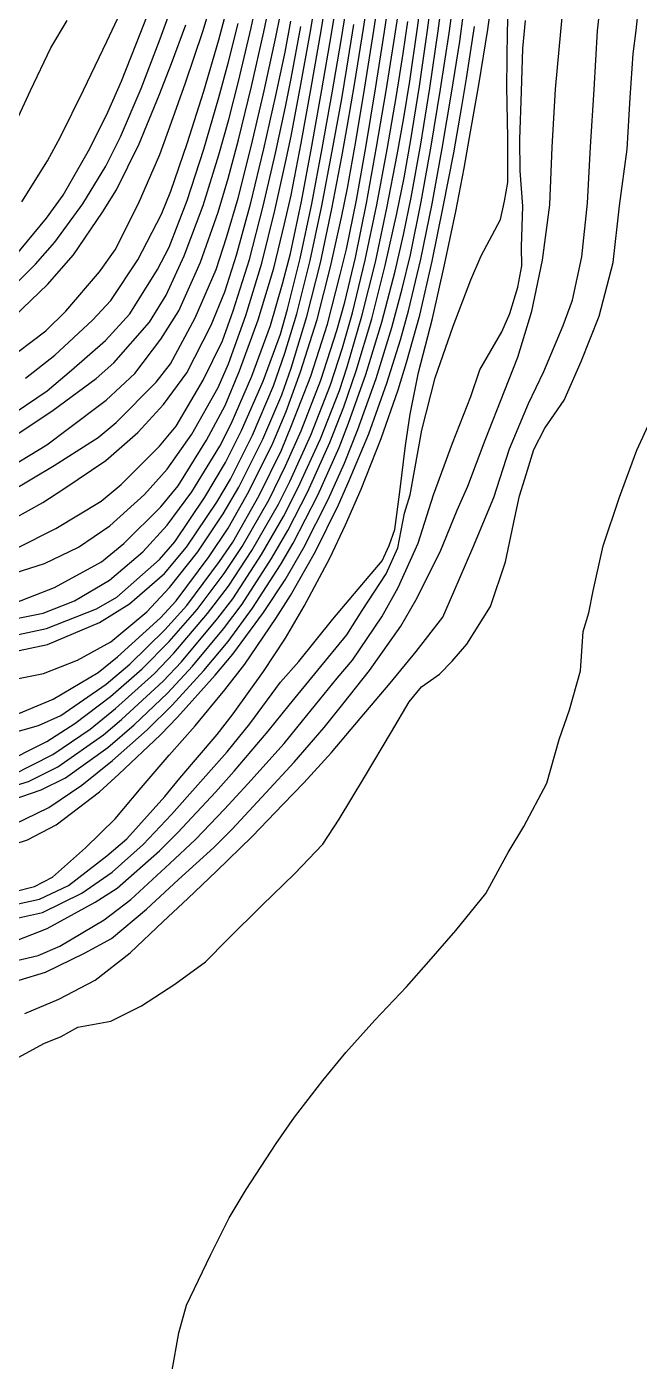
# Model space of a CAD drawing. Header units: feet. Extents: x 333642 to 335017, y 470420 to 471851.
# Drawn here: x 333825 to 333877.7, y 471268.1 to 471382.9 of the extents above; entities that cross this region are included whole.
import ezdxf

# ---------------------------------------------------------------- set-up
doc = ezdxf.new("R2010")
doc.units = ezdxf.units.FT
doc.header["$MEASUREMENT"] = 0
doc.layers.add('Contour', color=7, linetype='CONTINUOUS', true_color=0xffffff)

msp = doc.modelspace()

# ---------------------------------------------------------------- linework, layer by layer
at = {"layer": 'Contour', "color": 18, "linetype": 'Continuous', "true_color": 0x000000}
for points, elevation in [([(333821.653555, 471316.908891), (333825.170155, 471317.961322), (333827.69946, 471319.215361), (333831.619808, 471321.960812), (333833.185476, 471323.299813), (333836.75442, 471326.589084), (333838.341901, 471328.253452), (333841.466777, 471331.998051), (333842.761322, 471333.66426), (333845.225919, 471337.48672), (333847.093693, 471340.733302), (333848.368012, 471343.240511), (333850.277108, 471347.43188), (333851.908352, 471351.593769), (333852.575113, 471353.625861), (333853.851271, 471357.984409), (333854.997549, 471362.611096), (333855.988426, 471367.265858), (333856.881984, 471371.836643), (333857.441669, 471375.021162), (333857.951988, 471378.183531), (333858.617216, 471382.761013), (333859.2573, 471387.568852)], -7), ([(333821.829741, 471315.725868), (333826.261158, 471317.242832), (333828.368125, 471318.267932), (333832.007195, 471320.886781), (333834.270636, 471322.840003), (333837.120505, 471325.566649), (333839.290919, 471327.88477), (333841.949096, 471331.075405), (333843.5479, 471333.196799), (333846.077817, 471337.132313), (333847.46597, 471339.534958), (333849.189174, 471342.901695), (333851.088958, 471347.099944), (333852.28467, 471350.174748), (333853.349276, 471353.258775), (333854.69523, 471357.758615), (333855.856786, 471362.329785), (333856.856079, 471366.812897), (333857.467043, 471369.870297), (333858.047685, 471373.15001), (333858.79697, 471377.750541), (333859.491317, 471382.56091), (333860.147374, 471387.513266)], -6.5), ([(333822.11829, 471335.30525), (333826.552051, 471336.709642), (333829.487186, 471338.113154), (333832.188644, 471339.932295), (333835.154747, 471342.629737), (333837.1104, 471344.828686), (333839.214662, 471347.83085), (333841.492141, 471351.847976), (333842.378876, 471353.868886), (333843.874756, 471358.026125), (333845.251935, 471362.538746), (333846.351431, 471367.061829), (333847.285748, 471371.177212), (333847.760083, 471373.464503), (333848.601154, 471377.890111), (333849.448666, 471382.63493), (333850.251326, 471387.514078)], -12), ([(333822.137976, 471326.384741), (333826.465493, 471327.251618), (333829.387469, 471328.397106), (333832.270555, 471329.983583), (333835.346427, 471332.561096), (333837.317151, 471334.634551), (333839.744714, 471337.704607), (333841.926649, 471340.973478), (333843.277334, 471343.279314), (333845.330837, 471347.400936), (333846.965734, 471351.22285), (333847.759301, 471353.51135), (333849.112234, 471357.946378), (333850.278267, 471362.569701), (333851.255822, 471367.203328), (333852.127867, 471371.687213), (333852.611752, 471374.39164), (333853.236643, 471378.06114), (333853.986531, 471382.714066), (333854.720111, 471387.544161)], -9.5), ([(333822.224166, 471305.785588), (333826.393469, 471306.707202), (333829.765322, 471308.351932), (333832.374705, 471310.1668), (333835.044339, 471312.532968), (333837.483411, 471315.124739), (333839.730621, 471317.661659), (333842.250691, 471320.524891), (333844.20075, 471322.91933), (333846.845981, 471326.494825), (333848.408046, 471328.280519), (333851.345459, 471331.907739), (333853.518045, 471334.487793), (333855.581819, 471336.944496), (333856.200303, 471338.251848), (333856.670574, 471339.62483), (333857.113441, 471342.865953), (333857.584075, 471346.840364), (333858.000437, 471349.549996), (333858.719026, 471353.14309), (333859.920417, 471357.768721), (333860.951251, 471362.389757), (333861.903848, 471366.964197), (333862.620448, 471370.709848), (333863.085001, 471373.329164), (333863.907539, 471377.861034), (333864.66118, 471382.625925), (333865.328663, 471387.523883)], -4), ([(333822.847494, 471303.779403), (333826.798621, 471305.317059), (333830.919671, 471307.582606), (333832.801252, 471308.792571), (333836.440089, 471311.991307), (333838.028109, 471313.584048), (333841.250402, 471317.055053), (333842.864011, 471318.853035), (333845.7856, 471322.298199), (333847.586246, 471324.532643), (333850.056387, 471327.537073), (333852.536805, 471330.571767), (333853.851417, 471332.671499), (333855.923953, 471335.825161), (333856.921321, 471338.04879), (333857.497848, 471341.044503), (333857.979312, 471342.604898), (333858.361346, 471344.660926), (333858.984776, 471348.184355), (333860.134618, 471352.669147), (333861.685766, 471357.100787), (333863.212587, 471361.092945), (333864.101959, 471363.158264), (333865.748041, 471366.299237), (333866.106822, 471367.858481), (333866.377334, 471369.471055), (333866.390034, 471373.307143), (333866.306996, 471377.691227), (333866.364134, 471382.522263), (333866.572253, 471387.430862)], -3.5), ([(333822.978769, 471313.804691), (333826.918608, 471315.732488), (333829.767902, 471317.65739), (333832.404651, 471319.753934), (333835.398698, 471322.400321), (333837.528418, 471324.524038), (333840.257658, 471327.519161), (333842.337216, 471330.008743), (333844.446966, 471332.862474), (333846.835702, 471336.588855), (333847.931312, 471338.466738), (333850.041589, 471342.575224), (333851.874947, 471346.672989), (333852.67908, 471348.778702), (333854.177154, 471352.952549), (333855.555181, 471357.452477), (333856.691711, 471361.851833), (333857.428162, 471364.954345), (333858.081054, 471368.170351), (333858.898602, 471372.754482), (333859.682415, 471377.567598), (333860.401689, 471382.512269), (333861.055253, 471387.48502)], -6), ([(333823.660722, 471323.509075), (333827.297051, 471325.050039), (333831.166658, 471327.335717), (333832.842164, 471328.6822), (333836.520389, 471332.01974), (333837.875969, 471333.497877), (333840.714503, 471337.303351), (333842.350918, 471339.731274), (333844.128031, 471342.909231), (333846.188628, 471347.039873), (333847.338681, 471349.789233), (333848.570628, 471353.187992), (333849.988779, 471357.687028), (333851.150186, 471362.22533), (333852.115405, 471366.592869), (333852.606868, 471368.973356), (333853.31483, 471372.980205), (333854.106847, 471377.672613), (333854.868378, 471382.528833), (333855.608611, 471387.503506)], -9), ([(333823.750991, 471347.508312), (333827.302177, 471349.886996), (333831.011987, 471352.599914), (333832.532387, 471353.952407), (333835.584588, 471357.46924), (333837.018123, 471359.772089), (333838.556778, 471363.153263), (333840.211571, 471367.4775), (333841.546841, 471371.844627), (333842.397836, 471374.875587), (333843.22994, 471378.153829), (333844.313716, 471382.763282), (333845.330981, 471387.502261)], -14.5), ([(333824.037015, 471333.329994), (333827.411847, 471334.628033), (333831.448161, 471336.859389), (333833.368657, 471338.412808), (333836.564374, 471341.57807), (333838.060267, 471343.397952), (333840.485257, 471347.314102), (333842.0758, 471350.295677), (333843.320635, 471353.282979), (333844.939295, 471357.660324), (333846.261227, 471362.111403), (333847.198897, 471365.909692), (333847.76829, 471368.389675), (333848.629915, 471372.841295), (333849.489502, 471377.605234), (333850.332773, 471382.495382), (333851.12732, 471387.334007)], -11.5), ([(333824.869201, 471298.013235), (333827.795582, 471299.231658), (333830.907574, 471300.879803), (333833.908941, 471303.227093), (333836.766557, 471305.919773), (333838.87842, 471307.905624), (333841.341557, 471310.242775), (333844.422325, 471313.233942), (333847.087739, 471316.013026), (333848.848444, 471317.856685), (333851.227502, 471320.448553), (333853.682112, 471323.386474), (333856.283179, 471326.429731), (333858.513265, 471329.132479), (333860.789355, 471332.102934), (333861.751655, 471334.280778), (333863.374874, 471338.054801), (333865.17897, 471342.376149), (333866.530894, 471346.574669), (333868.172373, 471350.462589), (333869.491683, 471353.218239), (333871.155113, 471357.184093), (333871.93409, 471359.349376), (333872.735933, 471363.086089), (333873.225165, 471367.678084), (333873.4808, 471372.521214), (333873.816979, 471377.469351), (333874.10053, 471382.509584), (333874.628598, 471387.441904)], -2), ([(333821.63844, 471311.82997), (333825.088128, 471312.955272), (333827.553822, 471314.247925), (333831.275957, 471317.074186), (333832.962211, 471318.578744), (333836.516496, 471321.966712), (333837.981281, 471323.489737), (333841.23291, 471327.099798), (333842.752762, 471328.914885), (333845.381666, 471332.489704), (333847.235597, 471335.313342), (333848.847593, 471338.090283), (333850.950943, 471342.198224), (333852.334004, 471345.323324), (333853.500741, 471348.234879), (333855.071191, 471352.608779), (333856.429739, 471357.005415), (333857.316791, 471360.311534), (333858.021803, 471363.25422), (333858.944978, 471367.795839), (333859.797638, 471372.579282), (333860.607785, 471377.481678), (333861.340709, 471382.306145), (333861.966212, 471386.94463)], -5.5), ([(333821.871368, 471321.598202), (333826.04956, 471322.781134), (333827.973021, 471323.639031), (333831.862132, 471326.316069), (333833.894656, 471328.045895), (333836.911392, 471330.996176), (333838.783541, 471333.101274), (333841.608137, 471336.881068), (333842.756947, 471338.544988), (333845.01611, 471342.559115), (333846.941229, 471346.443817), (333847.79793, 471348.5618), (333849.438788, 471352.82856), (333850.873597, 471357.298921), (333851.987445, 471361.544418), (333852.529585, 471363.748067), (333853.367894, 471367.951178), (333854.196632, 471372.646353), (333855.008634, 471377.51439), (333855.78872, 471382.453869), (333856.489705, 471387.258323)], -8.5), ([(333822.087127, 471300.180515), (333826.650306, 471301.551347), (333829.991722, 471303.19681), (333832.31415, 471304.454356), (333835.32776, 471306.996038), (333838.066737, 471309.519707), (333841.109992, 471312.28192), (333842.694966, 471313.870882), (333845.580249, 471316.985051), (333848.025425, 471319.636514), (333850.592281, 471322.606296), (333852.214385, 471324.596626), (333854.484706, 471327.5074), (333857.201243, 471331.318864), (333858.483067, 471333.541755), (333860.570069, 471337.714518), (333862.037168, 471341.280317), (333862.943696, 471343.341315), (333864.451906, 471347.314105), (333866.126163, 471351.613742), (333867.247897, 471354.455387), (333868.441286, 471358.403394), (333869.362892, 471362.800333), (333869.990401, 471367.538976), (333870.210516, 471372.503296), (333870.49416, 471377.47994), (333870.942828, 471382.447061), (333871.39013, 471387.260919)], -2.5), ([(333822.13926, 471331.571699), (333826.4419, 471332.445783), (333829.148832, 471333.503115), (333832.138187, 471335.268313), (333835.010212, 471337.721659), (333837.104634, 471340.015862), (333839.222329, 471342.867323), (333841.629199, 471346.808183), (333842.593046, 471348.70389), (333844.381924, 471352.802733), (333845.981112, 471357.172399), (333847.01536, 471360.746999), (333847.699146, 471363.371372), (333848.643951, 471367.825643), (333849.528018, 471372.583017), (333850.38872, 471377.443705), (333851.221331, 471382.256042), (333851.963491, 471386.827527)], -11), ([(333822.695816, 471319.356061), (333826.754037, 471321.405443), (333829.178876, 471322.959146), (333832.243654, 471325.268945), (333834.949574, 471327.646822), (333837.283776, 471329.99474), (333839.679551, 471332.759074), (333841.999733, 471335.836652), (333843.555057, 471338.177193), (333845.85741, 471342.222467), (333847.286242, 471345.108476), (333848.613283, 471348.117899), (333850.303219, 471352.461512), (333851.700632, 471356.738452), (333852.372257, 471359.164115), (333853.297594, 471363.031489), (333854.23489, 471367.683959), (333855.092748, 471372.512374), (333855.933474, 471377.349841), (333856.687627, 471382.038669), (333857.29009, 471386.150987)], -8), ([(333823.041965, 471353.950443), (333826.660344, 471356.720478), (333828.379133, 471358.416858), (333831.289224, 471361.790274), (333832.646349, 471363.674456), (333834.627776, 471367.648409), (333836.474025, 471371.889185), (333837.483367, 471374.646571), (333838.676224, 471378.030241), (333840.157047, 471382.442629), (333841.499593, 471386.826193)], -16), ([(333823.043961, 471344.658399), (333826.753092, 471346.899593), (333828.509091, 471348.228036), (333831.862914, 471350.745358), (333834.317324, 471353.048575), (333836.561086, 471355.995034), (333838.105453, 471358.438831), (333839.980597, 471362.627674), (333841.491713, 471366.907126), (333842.356064, 471369.815222), (333843.244891, 471373.133637), (333844.34392, 471377.722956), (333845.421679, 471382.411115), (333846.395308, 471387.065795)], -14), ([(333824.004767, 471363.093889), (333826.731008, 471366.406876), (333828.153175, 471368.377471), (333830.450549, 471372.386983), (333832.005594, 471375.516752), (333833.170855, 471378.187009), (333834.844775, 471382.39305), (333836.542794, 471386.742487)], -17.5), ([(333823.549995, 471342.828698), (333827.399291, 471345.130546), (333831.161671, 471347.537443), (333832.707414, 471348.820602), (333836.170103, 471352.287581), (333837.402132, 471353.883246), (333839.517698, 471357.819651), (333841.328776, 471361.985481), (333842.214493, 471364.733034), (333843.207766, 471368.1246), (333844.346924, 471372.681506), (333845.431078, 471377.34001), (333846.455724, 471381.96554), (333847.202767, 471385.656822)], -13.5), ([(333822.172867, 471308.03561), (333825.694249, 471308.917498), (333827.236155, 471309.722559), (333830.082125, 471312.255196), (333832.636716, 471314.751073), (333834.856784, 471317.409891), (333837.284514, 471320.221225), (333839.519303, 471322.753128), (333842.064541, 471325.831858), (333843.776438, 471328.040514), (333846.456579, 471331.964985), (333847.700085, 471333.944025), (333849.847547, 471337.726503), (333851.835594, 471341.738566), (333852.761301, 471343.853261), (333854.437944, 471347.849952), (333855.989422, 471352.203771), (333857.162956, 471355.941301), (333857.8624, 471358.422949), (333858.913789, 471362.881439), (333859.870694, 471367.621525), (333860.738942, 471372.398174), (333861.556535, 471377.145879), (333862.246894, 471381.588111), (333862.584902, 471383.999816)], -5), ([(333822.283134, 471330.179187), (333826.734262, 471331.130065), (333831.017993, 471332.801883), (333832.766414, 471333.801268), (333836.438696, 471337.053857), (333837.77105, 471338.565588), (333840.339567, 471342.405176), (333842.125148, 471345.400027), (333843.494422, 471348.144775), (333845.354841, 471352.388549), (333846.834182, 471356.43933), (333847.46012, 471358.579385), (333848.54925, 471362.936944), (333849.533377, 471367.630701), (333850.413093, 471372.405031), (333851.278455, 471377.177968), (333852.058721, 471381.684114), (333852.483274, 471384.33845)], -10.5), ([(333822.702405, 471359.382682), (333825.77713, 471362.453102), (333827.452887, 471364.34465), (333829.841481, 471367.625757), (333831.832082, 471370.868184), (333833.095808, 471373.39873), (333834.871887, 471377.548867), (333836.512572, 471381.814662), (333837.540116, 471384.661297)], -17), ([(333823.395175, 471293.751033), (333826.496066, 471295.421615), (333828.002807, 471296.042347), (333829.414529, 471296.823824), (333832.254462, 471297.352415), (333834.89989, 471298.662884), (333837.768129, 471300.540618), (333840.386864, 471302.445947), (333842.293309, 471304.367006), (333845.281409, 471307.328699), (333848.036179, 471310.028241), (333850.483113, 471312.570421), (333851.894422, 471314.73465), (333854.058119, 471318.323103), (333856.40133, 471322.2331), (333857.915611, 471324.811296), (333858.953206, 471326.091413), (333860.517255, 471327.175956), (333861.602656, 471328.298495), (333862.873153, 471329.779929), (333864.900529, 471333.021749), (333866.200369, 471336.837168), (333867.002669, 471340.664196), (333867.375978, 471342.524296), (333867.860561, 471343.975885), (333868.609799, 471346.510344), (333869.564468, 471348.349065), (333871.216836, 471350.76308), (333872.687857, 471354.068396), (333874.2457, 471357.970326), (333875.433657, 471362.595152), (333875.979806, 471367.454243), (333876.636708, 471372.324707), (333876.907428, 471376.737382), (333877.166799, 471380.536096), (333877.413629, 471382.547036), (333877.633155, 471384.424144)], -1.5), ([(333824.931589, 471352.634746), (333827.441179, 471354.627155), (333830.695375, 471357.617365), (333832.268551, 471359.321355), (333834.587396, 471362.81682), (333836.603624, 471366.756611), (333837.404809, 471368.718083), (333838.82756, 471372.815559), (333840.24947, 471377.316183), (333841.550997, 471381.747771), (333842.289688, 471384.540301)], -15.5), ([(333821.931985, 471302.053929), (333826.020212, 471303.004842), (333827.888673, 471303.811732), (333831.692194, 471306.064285), (333833.975456, 471307.809257), (333837.333686, 471310.907045), (333839.53199, 471312.982338), (333842.037623, 471315.582785), (333844.038611, 471317.76346), (333847.15441, 471321.22794), (333848.749754, 471323.189479), (333851.725244, 471326.851897), (333853.030563, 471328.390167), (333855.562894, 471332.114999), (333856.965434, 471334.631939), (333858.682284, 471338.46602), (333859.994227, 471342.621312), (333861.643427, 471347.055932), (333863.200316, 471351.076971), (333863.968262, 471353.359008), (333865.877505, 471356.621514), (333866.56748, 471358.215005), (333867.248049, 471360.457046), (333867.6014, 471362.310908), (333867.56513, 471363.926066), (333867.662617, 471367.43842), (333867.444982, 471370.480194), (333867.431989, 471373.167519), (333867.54941, 471377.302452), (333867.675167, 471380.999343), (333867.902426, 471383.397713)], -3), ([(333822.163702, 471306.969267), (333826.136136, 471307.847973), (333828.611458, 471309.030131), (333831.924813, 471311.555448), (333833.648315, 471313.033423), (333836.893288, 471316.668662), (333838.201509, 471318.233638), (333841.389437, 471322.01287), (333842.779679, 471323.773021), (333845.394894, 471327.427073), (333847.275691, 471330.29472), (333848.891873, 471333.037224), (333851.095186, 471337.153538), (333852.436306, 471340.034037), (333853.775445, 471343.110892), (333855.501076, 471347.441514), (333856.95387, 471351.652393), (333857.679175, 471353.985675), (333858.810659, 471358.053084), (333859.880918, 471362.695328), (333860.841045, 471367.366231), (333861.731428, 471372.006347), (333862.434385, 471376.016111), (333862.821145, 471378.423665), (333863.516328, 471382.882979)], -4.5), ([(333822.318252, 471328.806279), (333826.804662, 471329.751568), (333831.274505, 471331.633888), (333833.875581, 471333.242822), (333836.864788, 471335.848511), (333838.758541, 471338.10848), (333841.359667, 471341.982071), (333842.548641, 471343.960313), (333844.427956, 471347.747825), (333846.256664, 471351.987399), (333847.227015, 471354.781104), (333848.261135, 471358.187189), (333849.408319, 471362.764412), (333850.391433, 471367.464979), (333851.29538, 471372.170038), (333852.104922, 471376.666729), (333852.548394, 471379.303364), (333853.155763, 471383.052255)], -10), ([(333822.691074, 471339.887022), (333826.404253, 471341.938547), (333828.233465, 471343.128311), (333831.831292, 471345.569175), (333834.585488, 471347.966059), (333836.792759, 471350.389664), (333838.78763, 471353.098664), (333840.897494, 471357.187093), (333842.054109, 471360.052365), (333843.073922, 471363.21997), (333844.302011, 471367.72099), (333845.406076, 471372.349985), (333846.445307, 471376.95522), (333847.234481, 471380.684806), (333847.743371, 471383.347017)], -13), ([(333823.143708, 471349.094117), (333826.775743, 471351.564179), (333828.873368, 471353.326363), (333831.804421, 471355.867452), (333833.881924, 471358.177625), (333836.286014, 471361.990426), (333837.277345, 471363.9135), (333838.818695, 471367.926981), (333840.267553, 471372.342326), (333841.549395, 471376.769933), (333842.350678, 471379.718549), (333843.205569, 471383.147286)], -15), ([(333823.435375, 471373.221536), (333825.363295, 471377.366169), (333827.117094, 471381.048236), (333828.499397, 471383.407557)], -18.5), ([(333823.766858, 471318.507504), (333827.26953, 471320.277876), (333830.488381, 471322.451655), (333832.652445, 471324.240361), (333836.006703, 471327.257725), (333837.683708, 471328.984439), (333840.579068, 471332.405868), (333842.380415, 471334.743237), (333844.385547, 471337.823924), (333846.674255, 471341.803395), (333847.648773, 471343.753086), (333849.447098, 471347.753624), (333851.13231, 471352.075381), (333852.169279, 471355.2648), (333853.039904, 471358.272827), (333854.136883, 471362.798095), (333855.113244, 471367.545618), (333856.003386, 471372.301601), (333856.812952, 471376.943091), (333857.390565, 471380.559754), (333857.786172, 471383.302185)], -7.5), ([(333823.968136, 471357.975725), (333826.825375, 471360.709417), (333829.065524, 471363.25589), (333831.547203, 471366.903079), (333832.744098, 471368.827864), (333834.69404, 471372.789894), (333836.426116, 471376.963045), (333837.480928, 471379.692334), (333838.699537, 471383.015091)], -16.5), ([(333824.172011, 471338.018774), (333827.54527, 471339.704278), (333831.426189, 471342.074324), (333833.136811, 471343.499831), (333836.437357, 471346.803179), (333837.863493, 471348.514976), (333840.204445, 471352.470657), (333841.857076, 471355.846291), (333842.787144, 471358.42971), (333844.171303, 471362.848149), (333845.359857, 471367.425442), (333846.409216, 471372.001535), (333847.274926, 471375.970838), (333847.753653, 471378.415414), (333848.582438, 471382.873844)], -12.5), ([(333824.605568, 471367.797408), (333826.815055, 471371.33878), (333827.946456, 471373.396145), (333829.901642, 471377.407773), (333831.910666, 471381.581711), (333832.830706, 471383.547006)], -18), ([(333837.494537, 471267.172264), (333838.104099, 471270.561775), (333838.771158, 471272.944615), (333840.820089, 471277.244015), (333842.442656, 471280.439499), (333843.902103, 471282.88718), (333846.475654, 471286.828534), (333848.055144, 471289.100327), (333850.479384, 471292.237031), (333852.453294, 471294.651915), (333854.958068, 471297.427301), (333857.688574, 471300.297789), (333859.591824, 471302.492296), (333861.92259, 471305.135832), (333864.486731, 471308.320656), (333866.429276, 471311.868132), (333867.773277, 471314.092424), (333869.733891, 471317.807464), (333870.811856, 471321.558792), (333871.700501, 471324.134575), (333872.630263, 471327.464332), (333872.857753, 471330.868143), (333873.338095, 471332.462367), (333873.722321, 471334.365484), (333874.576249, 471338.223552), (333875.993517, 471342.424009), (333877.482245, 471346.456895), (333878.659262, 471349.006433)], -1)]:
    msp.add_lwpolyline(points, dxfattribs=dict(at, elevation=elevation))

doc.saveas('drawing.dxf')
